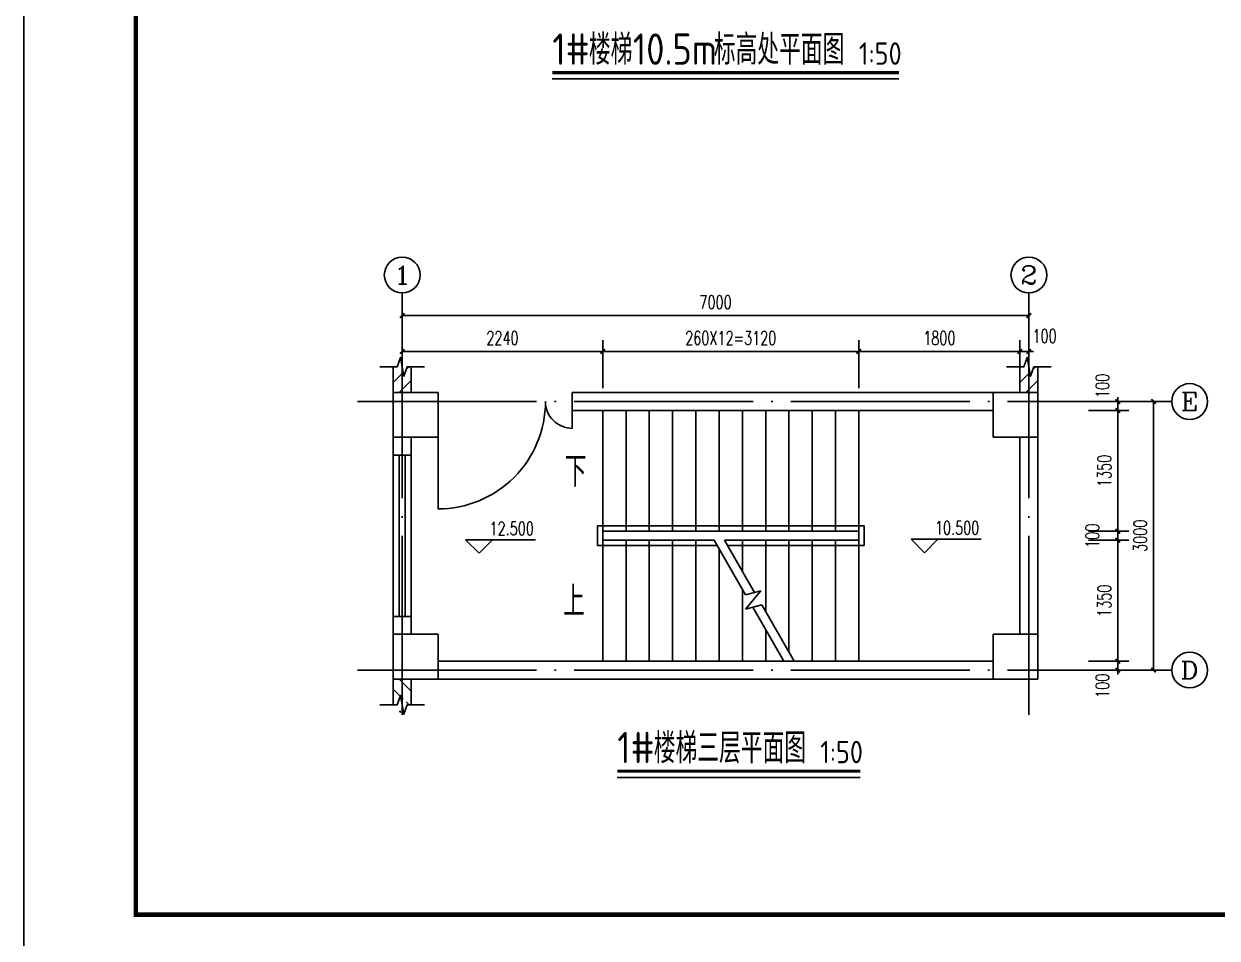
# Model space of a CAD drawing. Extents: x -4747 to 1060961, y -766984 to 396631.
# Drawn here: x 421921 to 435250, y -374627 to -364415 of the extents above; entities that cross this region are included whole.
import ezdxf
from ezdxf.enums import TextEntityAlignment as Align

# ---------------------------------------------------------------- set-up
doc = ezdxf.new("R2010")
doc.units = 0
doc.header["$LTSCALE"] = 1000
doc.header["$MEASUREMENT"] = 0
doc.linetypes.add('DOTE', pattern=[2.42, 2, -0.2, 0.02, -0.2])
doc.layers.get('0').update_dxf_attribs({"linetype": 'CONTINUOUS'})
doc.layers.get('DEFPOINTS').update_dxf_attribs({"linetype": 'CONTINUOUS'})
for name, color, linetype in [('AXIS', 3, 'CONTINUOUS'), ('AXIS_TEXT', 7, 'CONTINUOUS'), ('COLUMN', 9, 'CONTINUOUS'), ('DIM_ELEV', 3, 'CONTINUOUS'), ('DIM_SYMB', 3, 'CONTINUOUS'), ('DOTE', 1, 'DOTE'), ('PUB_DIM', 3, 'CONTINUOUS'), ('PUB_HATCH', 8, 'CONTINUOUS'), ('PUB_TEXT', 7, 'CONTINUOUS'), ('PUB_TITLE', 4, 'CONTINUOUS'), ('STAIR', 2, 'CONTINUOUS'), ('WALL', 6, 'CONTINUOUS'), ('WINDOW', 4, 'CONTINUOUS')]:
    doc.layers.add(name, color=color, linetype=linetype)
doc.styles.add('_TCH_AXIS', font='COMPLEX', dxfattribs={"bigfont": 'GBCBIG'})
doc.styles.add('_TCH_DIM', font='SIMPLEX', dxfattribs={"bigfont": 'GBCBIG'})
doc.styles.add('DIM_FONT', font='SIMPLEX', dxfattribs={"width": 0.7, "bigfont": 'GBCBIG'})
doc.styles.get("Standard").update_dxf_attribs({"font": 'gbenor.shx', "bigfont": 'gbcbig.shx'})
doc.dimstyles.new('DIMN50', dxfattribs={"dimscale": 0.5, "dimtxt": 300, "dimasz": 100, "dimexe": 250, "dimexo": 300, "dimgap": 150, "dimtad": 1, "dimdec": 0, "dimzin": 0, "dimtxsty": 'DIM_FONT', "dimblk": 'ARCHTICK', "dimcen": 0.09, "dimclrt": 7, "dimazin": 3, "dimtfac": 1, "dimtdec": 0, "dimtix": 1, "dimtmove": 0, "dimatfit": 3, "dimtolj": 1, "dimtzin": 0})

# ---------------------------------------------------------------- blocks, each defined once
blk = doc.blocks.new('_ARCHTICK')
at = {"color": 0, "linetype": 'BYBLOCK', "const_width": 0.4}
blk.add_lwpolyline([(-0.5, -0.5), (0.5, 0.5)], dxfattribs=at)
blk = doc.blocks.new('*D380')
at = {"layer": 'DEFPOINTS', "color": 0}
for p in [(433662, -368633), (434540, -368633), (433662, -371633)]:
    blk.add_point(p, dxfattribs=at)
at = {"layer": 'PUB_DIM', "color": 0}
for p, q in [((433812, -368633), (434665, -368633)), ((434540, -371633), (434540, -368633)), ((433812, -371633), (434665, -371633))]:
    blk.add_line(p, q, dxfattribs=at)
at = {"layer": 'PUB_DIM', "color": 0, "xscale": 50, "yscale": 50, "zscale": 50}
for p, rotation in [((434540, -368633), 90), ((434540, -371633), 270)]:
    blk.add_blockref('_ARCHTICK', p, dxfattribs=dict(at, rotation=rotation))
at = {"layer": 'PUB_DIM', "color": 7, "insert": (434390, -370133), "char_height": 150, "attachment_point": 5, "rotation": 90, "style": 'DIM_FONT'}
blk.add_mtext('\\A1;3000', dxfattribs=at)
blk = doc.blocks.new('*D381')
at = {"layer": 'DEFPOINTS', "color": 0}
for p in [(433662, -371533), (434140, -371533), (433662, -371633)]:
    blk.add_point(p, dxfattribs=at)
at = {"layer": 'PUB_DIM', "color": 0}
for p, q in [((433812, -371533), (434265, -371533)), ((434140, -371533), (434140, -371483)), ((434140, -371633), (434140, -371533)), ((433812, -371633), (434265, -371633)), ((434140, -371633), (434140, -371683))]:
    blk.add_line(p, q, dxfattribs=at)
at = {"layer": 'PUB_DIM', "color": 0, "xscale": 50, "yscale": 50, "zscale": 50}
for p, rotation in [((434140, -371533), 270), ((434140, -371633), 90)]:
    blk.add_blockref('_ARCHTICK', p, dxfattribs=dict(at, rotation=rotation))
at = {"layer": 'PUB_DIM', "color": 7, "insert": (433968, -371808), "char_height": 150, "attachment_point": 5, "rotation": 90, "style": 'DIM_FONT'}
blk.add_mtext('\\A1;100', dxfattribs=at)
blk = doc.blocks.new('*D382')
at = {"layer": 'DEFPOINTS', "color": 0}
for p in [(433662, -370183), (434140, -370183), (433662, -371533)]:
    blk.add_point(p, dxfattribs=at)
at = {"layer": 'PUB_DIM', "color": 0}
for p, q in [((433812, -370183), (434265, -370183)), ((434140, -371533), (434140, -370183)), ((433812, -371533), (434265, -371533))]:
    blk.add_line(p, q, dxfattribs=at)
at = {"layer": 'PUB_DIM', "color": 0, "xscale": 50, "yscale": 50, "zscale": 50}
for p, rotation in [((434140, -370183), 90), ((434140, -371533), 270)]:
    blk.add_blockref('_ARCHTICK', p, dxfattribs=dict(at, rotation=rotation))
at = {"layer": 'PUB_DIM', "color": 7, "insert": (433990, -370858), "char_height": 150, "attachment_point": 5, "rotation": 90, "style": 'DIM_FONT'}
blk.add_mtext('\\A1;1350', dxfattribs=at)
blk = doc.blocks.new('*D383')
at = {"layer": 'DEFPOINTS', "color": 0}
for p in [(433662, -370083), (434140, -370083), (433662, -370183)]:
    blk.add_point(p, dxfattribs=at)
at = {"layer": 'PUB_DIM', "color": 0}
for p, q in [((433812, -370083), (434265, -370083)), ((434140, -370083), (434140, -370033)), ((434140, -370183), (434140, -370083)), ((433812, -370183), (434265, -370183)), ((434140, -370183), (434140, -370233))]:
    blk.add_line(p, q, dxfattribs=at)
at = {"layer": 'PUB_DIM', "color": 0, "xscale": 50, "yscale": 50, "zscale": 50}
for p, rotation in [((434140, -370083), 270), ((434140, -370183), 90)]:
    blk.add_blockref('_ARCHTICK', p, dxfattribs=dict(at, rotation=rotation))
at = {"layer": 'PUB_DIM', "color": 7, "insert": (433856, -370133), "char_height": 150, "attachment_point": 5, "rotation": 90, "style": 'DIM_FONT'}
blk.add_mtext('\\A1;100', dxfattribs=at)
blk = doc.blocks.new('*D384')
at = {"layer": 'DEFPOINTS', "color": 0}
for p in [(433662, -368733), (434140, -368733), (433662, -370083)]:
    blk.add_point(p, dxfattribs=at)
at = {"layer": 'PUB_DIM', "color": 0}
for p, q in [((433812, -368733), (434265, -368733)), ((434140, -370083), (434140, -368733)), ((433812, -370083), (434265, -370083))]:
    blk.add_line(p, q, dxfattribs=at)
at = {"layer": 'PUB_DIM', "color": 0, "xscale": 50, "yscale": 50, "zscale": 50}
for p, rotation in [((434140, -368733), 90), ((434140, -370083), 270)]:
    blk.add_blockref('_ARCHTICK', p, dxfattribs=dict(at, rotation=rotation))
at = {"layer": 'PUB_DIM', "color": 7, "insert": (433990, -369408), "char_height": 150, "attachment_point": 5, "rotation": 90, "style": 'DIM_FONT'}
blk.add_mtext('\\A1;1350', dxfattribs=at)
blk = doc.blocks.new('*D385')
at = {"layer": 'DEFPOINTS', "color": 0}
for p in [(433662, -368633), (434140, -368633), (433662, -368733)]:
    blk.add_point(p, dxfattribs=at)
at = {"layer": 'PUB_DIM', "color": 0}
for p, q in [((433812, -368633), (434265, -368633)), ((434140, -368633), (434140, -368583)), ((434140, -368733), (434140, -368633)), ((433812, -368733), (434265, -368733)), ((434140, -368733), (434140, -368783))]:
    blk.add_line(p, q, dxfattribs=at)
at = {"layer": 'PUB_DIM', "color": 0, "xscale": 50, "yscale": 50, "zscale": 50}
for p, rotation in [((434140, -368633), 270), ((434140, -368733), 90)]:
    blk.add_blockref('_ARCHTICK', p, dxfattribs=dict(at, rotation=rotation))
at = {"layer": 'PUB_DIM', "color": 7, "insert": (433968, -368458), "char_height": 150, "attachment_point": 5, "rotation": 90, "style": 'DIM_FONT'}
blk.add_mtext('\\A1;100', dxfattribs=at)
blk = doc.blocks.new('*D386')
at = {"layer": 'DEFPOINTS', "color": 0}
for p in [(433147, -367674), (426147, -368233), (433147, -368233)]:
    blk.add_point(p, dxfattribs=at)
at = {"layer": 'PUB_DIM', "color": 0}
for p, q in [((426147, -368083), (426147, -367549)), ((433147, -368083), (433147, -367549)), ((426147, -367674), (433147, -367674))]:
    blk.add_line(p, q, dxfattribs=at)
at = {"layer": 'PUB_DIM', "color": 0, "xscale": 50, "yscale": 50, "zscale": 50, "rotation": 180}
blk.add_blockref('_ARCHTICK', (426147, -367674), dxfattribs=at)
at = {"layer": 'PUB_DIM', "color": 0, "xscale": 50, "yscale": 50, "zscale": 50}
blk.add_blockref('_ARCHTICK', (433147, -367674), dxfattribs=at)
at = {"layer": 'PUB_DIM', "color": 7, "insert": (429647, -367524), "char_height": 150, "attachment_point": 5, "style": 'DIM_FONT'}
blk.add_mtext('\\A1;7000', dxfattribs=at)
blk = doc.blocks.new('*D387')
at = {"layer": 'DEFPOINTS', "color": 0}
for p in [(428387, -368074), (426147, -368633), (428387, -368633)]:
    blk.add_point(p, dxfattribs=at)
at = {"layer": 'PUB_DIM', "color": 0}
for p, q in [((426147, -368483), (426147, -367949)), ((428387, -368483), (428387, -367949)), ((426147, -368074), (428387, -368074))]:
    blk.add_line(p, q, dxfattribs=at)
at = {"layer": 'PUB_DIM', "color": 0, "xscale": 50, "yscale": 50, "zscale": 50, "rotation": 180}
blk.add_blockref('_ARCHTICK', (426147, -368074), dxfattribs=at)
at = {"layer": 'PUB_DIM', "color": 0, "xscale": 50, "yscale": 50, "zscale": 50}
blk.add_blockref('_ARCHTICK', (428387, -368074), dxfattribs=at)
at = {"layer": 'PUB_DIM', "color": 7, "insert": (427267, -367924), "char_height": 150, "attachment_point": 5, "style": 'DIM_FONT'}
blk.add_mtext('\\A1;2240', dxfattribs=at)
blk = doc.blocks.new('*D388')
at = {"layer": 'DEFPOINTS', "color": 0}
for p in [(431247, -368074), (428387, -368633), (431247, -368633)]:
    blk.add_point(p, dxfattribs=at)
at = {"layer": 'PUB_DIM', "color": 0}
for p, q in [((428387, -368483), (428387, -367949)), ((431247, -368483), (431247, -367949)), ((428387, -368074), (431247, -368074))]:
    blk.add_line(p, q, dxfattribs=at)
at = {"layer": 'PUB_DIM', "color": 0, "xscale": 50, "yscale": 50, "zscale": 50, "rotation": 180}
blk.add_blockref('_ARCHTICK', (428387, -368074), dxfattribs=at)
at = {"layer": 'PUB_DIM', "color": 0, "xscale": 50, "yscale": 50, "zscale": 50}
blk.add_blockref('_ARCHTICK', (431247, -368074), dxfattribs=at)
at = {"layer": 'PUB_DIM', "color": 7, "insert": (429817, -367924), "char_height": 150, "attachment_point": 5, "style": 'DIM_FONT'}
blk.add_mtext('\\A1;260X12=3120', dxfattribs=at)
blk = doc.blocks.new('*D389')
at = {"layer": 'DEFPOINTS', "color": 0}
for p in [(433047, -368074), (431247, -368633), (433047, -368633)]:
    blk.add_point(p, dxfattribs=at)
at = {"layer": 'PUB_DIM', "color": 0}
for p, q in [((431247, -368483), (431247, -367949)), ((433047, -368483), (433047, -367949)), ((431247, -368074), (433047, -368074))]:
    blk.add_line(p, q, dxfattribs=at)
at = {"layer": 'PUB_DIM', "color": 0, "xscale": 50, "yscale": 50, "zscale": 50, "rotation": 180}
blk.add_blockref('_ARCHTICK', (431247, -368074), dxfattribs=at)
at = {"layer": 'PUB_DIM', "color": 0, "xscale": 50, "yscale": 50, "zscale": 50}
blk.add_blockref('_ARCHTICK', (433047, -368074), dxfattribs=at)
at = {"layer": 'PUB_DIM', "color": 7, "insert": (432147, -367924), "char_height": 150, "attachment_point": 5, "style": 'DIM_FONT'}
blk.add_mtext('\\A1;1800', dxfattribs=at)
blk = doc.blocks.new('*D390')
at = {"layer": 'DEFPOINTS', "color": 0}
for p in [(433147, -368074), (433047, -368633), (433147, -368633)]:
    blk.add_point(p, dxfattribs=at)
at = {"layer": 'PUB_DIM', "color": 0}
for p, q in [((433047, -368483), (433047, -367949)), ((433147, -368483), (433147, -367949)), ((433047, -368074), (432997, -368074)), ((433047, -368074), (433147, -368074)), ((433147, -368074), (433197, -368074))]:
    blk.add_line(p, q, dxfattribs=at)
at = {"layer": 'PUB_DIM', "color": 0, "xscale": 50, "yscale": 50, "zscale": 50}
blk.add_blockref('_ARCHTICK', (433047, -368074), dxfattribs=at)
at = {"layer": 'PUB_DIM', "color": 0, "xscale": 50, "yscale": 50, "zscale": 50, "rotation": 180}
blk.add_blockref('_ARCHTICK', (433147, -368074), dxfattribs=at)
at = {"layer": 'PUB_DIM', "color": 7, "insert": (433322, -367901), "char_height": 150, "attachment_point": 5, "style": 'DIM_FONT'}
blk.add_mtext('\\A1;100', dxfattribs=at)
blk = doc.blocks.new('$WINLIB2D$00000001')
at = {"color": 0}
for points in [[(-0.5, 0.5), (-0.5, -0.5)], [(-0.5, 0.5), (0.5, 0.5)], [(0.5, -0.5), (0.5, 0.5)], [(0.5, 0.1667), (-0.5, 0.1667)], [(0.5, -0.1667), (-0.5, -0.1667)], [(-0.5, -0.5), (0.5, -0.5)]]:
    blk.add_lwpolyline(points, dxfattribs=at)

msp = doc.modelspace()

# ---------------------------------------------------------------- linework, layer by layer
at = {"layer": 'AXIS'}
for p, q in [((426147.2, -368632.9, -2870.4), (426147.2, -367420, -2870.4)), ((433147.2, -368632.9, -2870.4), (433147.2, -367420, -2870.4)), ((433147.2, -368632.9, -2870.4), (434743.3, -368632.9, -2870.4)), ((433147.2, -371632.9, -2870.4), (434743.3, -371632.9, -2870.4))]:
    msp.add_line(p, q, dxfattribs=at)
for centre in [(426147.2, -367220), (433147.2, -367220), (434943.3, -368632.9), (434943.3, -371632.9)]:
    msp.add_circle(centre, 200, dxfattribs=at)
at = {"layer": 'COLUMN'}
for p, q in [((426547.2, -368532.9), (426047.2, -368532.9)), ((426047.2, -368532.9), (426047.2, -369032.9)), ((426547.2, -369032.9), (426547.2, -368532.9)), ((433247.2, -368532.9), (432747.2, -368532.9)), ((432747.2, -368532.9), (432747.2, -369032.9)), ((433247.2, -369032.9), (433247.2, -368532.9)), ((426047.2, -369032.9), (426547.2, -369032.9)), ((432747.2, -369032.9), (433247.2, -369032.9)), ((426547.2, -371232.9), (426047.2, -371232.9)), ((426047.2, -371232.9), (426047.2, -371732.9)), ((426547.2, -371732.9), (426547.2, -371232.9)), ((433247.2, -371232.9), (432747.2, -371232.9)), ((432747.2, -371232.9), (432747.2, -371732.9)), ((433247.2, -371732.9), (433247.2, -371232.9)), ((426047.2, -371732.9), (426547.2, -371732.9)), ((432747.2, -371732.9), (433247.2, -371732.9))]:
    msp.add_line(p, q, dxfattribs=at)
at = {"layer": 'DIM_ELEV'}
for p, q in [((427004.9, -370328.6), (426854.9, -370178.6)), ((426854.9, -370178.6), (427637.4, -370178.6)), ((427004.9, -370328.6), (427154.9, -370178.6)), ((431980.4, -370322.1), (431830.4, -370172.1)), ((431830.4, -370172.1), (432612.9, -370172.1)), ((431980.4, -370322.1), (432130.4, -370172.1))]:
    msp.add_line(p, q, dxfattribs=at)
at = {"layer": 'DIM_SYMB', "const_width": 35}
for points in [[(427823.7, -364960.6), (431694.9, -364960.6)], [(428548.7, -372761.9), (431262.5, -372761.9)]]:
    msp.add_lwpolyline(points, dxfattribs=at)
at = {"layer": 'DIM_SYMB'}
for points in [[(427823.7, -365030.6), (431694.9, -365030.6)], [(425897.2, -368244.9), (426091, -368244.9), (426129.2, -368139.9), (426166.2, -368349.9), (426203.5, -368244.9), (426397.2, -368244.9)], [(432897.2, -368244.9), (433091, -368244.9), (433129.2, -368139.9), (433166.2, -368349.9), (433203.5, -368244.9), (433397.2, -368244.9)], [(425897.2, -372021), (426091, -372021), (426129.2, -371916), (426166.2, -372126), (426203.5, -372021), (426397.2, -372021)], [(428548.7, -372831.9), (431262.5, -372831.9)]]:
    msp.add_lwpolyline(points, dxfattribs=at)
for points in [[(428257.2, -369407.9, 0, 0, 0), (432147.2, -369407.9, 0, 0, 0), (432147.2, -370857.9, 0, 0, 0), (430507.2, -370857.9, 80, 0, 0), (430207.2, -370857.9, 0, 0, 0)], [(428257.2, -370857.9, 0, 0, 0), (429647.2, -370857.9, 80, 0, 0), (429947.2, -370857.9, 0, 0, 0)]]:
    msp.add_lwpolyline(points, format="xyseb", dxfattribs=at)
at = {"layer": 'DOTE'}
for p, q in [((426147.2, -372132.9, -1435.2), (426147.2, -368132.9, -1435.2)), ((433147.2, -372132.9, -1435.2), (433147.2, -368132.9, -1435.2)), ((425647.2, -368632.9, -1435.2), (433647.2, -368632.9, -1435.2)), ((425647.2, -371632.9, -1435.2), (433647.2, -371632.9, -1435.2))]:
    msp.add_line(p, q, dxfattribs=at)
at = {"layer": 'PUB_HATCH'}
for p, q in [((426116, -368176.1, -1435.2), (426132.6, -368159.4, -1435.2)), ((426192.2, -368276.7, -1435.2), (426224, -368244.9, -1435.2)), ((433116, -368176.1, -1435.2), (433132.6, -368159.4, -1435.2)), ((433192.2, -368276.7, -1435.2), (433224, -368244.9, -1435.2)), ((426047.2, -368421.6, -1435.2), (426159.1, -368309.7, -1435.2)), ((426112.7, -368532.9, -1435.2), (426247.2, -368398.4, -1435.2)), ((433047.2, -368421.6, -1435.2), (433159.1, -368309.7, -1435.2)), ((433112.7, -368532.9, -1435.2), (433247.2, -368398.4, -1435.2)), ((426112.7, -371732.9, -1435.2), (426247.2, -371867.5, -1435.2)), ((426047.2, -371844.3, -1435.2), (426159.1, -371956.2, -1435.2)), ((426192.2, -371989.2, -1435.2), (426224, -372021, -1435.2)), ((426116, -372089.8, -1435.2), (426132.6, -372106.5, -1435.2))]:
    msp.add_line(p, q, dxfattribs=at)
at = {"layer": 'PUB_TITLE'}
msp.add_lwpolyline([(421920.8, -374864.3), (481370.8, -374864.3), (481370.8, -332814.3), (421920.8, -332814.3)], close=True, dxfattribs=at)
at = {"layer": 'PUB_TITLE', "const_width": 50}
msp.add_lwpolyline([(423170.8, -374364.3), (480870.8, -374364.3), (480870.8, -333314.3), (423170.8, -333314.3)], close=True, dxfattribs=at)
at = {"layer": 'STAIR'}
for p, q in [((428387.2, -370082.9, -2870.4), (428387.2, -368732.9, -2870.4)), ((428647.2, -370082.9, -2870.4), (428647.2, -368732.9, -2870.4)), ((428907.2, -370082.9, -2870.4), (428907.2, -368732.9, -2870.4)), ((429167.2, -370082.9, -2870.4), (429167.2, -368732.9, -2870.4)), ((429427.2, -370082.9, -2870.4), (429427.2, -368732.9, -2870.4)), ((429687.2, -370082.9, -2870.4), (429687.2, -368732.9, -2870.4)), ((429947.2, -370082.9, -2870.4), (429947.2, -368732.9, -2870.4)), ((430207.2, -370082.9, -2870.4), (430207.2, -368732.9, -2870.4)), ((430467.2, -370082.9, -2870.4), (430467.2, -368732.9, -2870.4)), ((430727.2, -370082.9, -2870.4), (430727.2, -368732.9, -2870.4)), ((430987.2, -370082.9, -2870.4), (430987.2, -368732.9, -2870.4)), ((431247.2, -370082.9, -2870.4), (431247.2, -368732.9, -2870.4)), ((432747.2, -368732.9), (431247.2, -368732.9)), ((431247.2, -368732.9), (431247.2, -371532.9)), ((433047.2, -371232.9), (433047.2, -369032.9)), ((428327.2, -370022.9, -2870.4), (428327.2, -370242.9, -2870.4)), ((431307.2, -370022.9, -2870.4), (428327.2, -370022.9, -2870.4)), ((431247.2, -370082.9, -2870.4), (428387.2, -370082.9, -2870.4)), ((428387.2, -370082.9, -2870.4), (428387.2, -370182.9, -2870.4)), ((431247.2, -370082.9, -2870.4), (428387.2, -370082.9, -2870.4)), ((428387.2, -370182.9, -2870.4), (428387.2, -370082.9, -2870.4)), ((431247.2, -370182.9, -2870.4), (431247.2, -370082.9, -2870.4)), ((431307.2, -370242.9, -2870.4), (431307.2, -370022.9, -2870.4)), ((428327.2, -370242.9, -2870.4), (429664.4, -370242.9, -2870.4)), ((428387.2, -370182.9, -2870.4), (429629.8, -370182.9, -2870.4)), ((428387.2, -370182.9, -2870.4), (429629.8, -370182.9, -2870.4)), ((428387.2, -370182.9, -2870.4), (428387.2, -371532.9, -2870.4)), ((428647.2, -370182.9, -2870.4), (428647.2, -371532.9, -2870.4)), ((428907.2, -370182.9, -2870.4), (428907.2, -371532.9, -2870.4)), ((429167.2, -370182.9, -2870.4), (429167.2, -371532.9, -2870.4)), ((429427.2, -370182.9, -2870.4), (429427.2, -371532.9, -2870.4)), ((429629.8, -370182.9, -2870.4), (429982.3, -370793.5, -2870.4)), ((429745.2, -370182.9, -2870.4), (431247.2, -370182.9, -2870.4)), ((429745.2, -370182.9, -2870.4), (430082.3, -370766.7, -2870.4)), ((429745.2, -370182.9, -2870.4), (431247.2, -370182.9, -2870.4)), ((429779.9, -370242.9, -2870.4), (431307.2, -370242.9, -2870.4)), ((429947.2, -370182.9, -2870.4), (429947.2, -370532.8, -2870.4)), ((430207.2, -370182.9, -2870.4), (430207.2, -370983.1, -2870.4)), ((430467.2, -370182.9, -2870.4), (430467.2, -371433.4, -2870.4)), ((430727.2, -370182.9, -2870.4), (430727.2, -371532.9, -2870.4)), ((430987.2, -370182.9, -2870.4), (430987.2, -371532.9, -2870.4)), ((431247.2, -370182.9, -2870.4), (431247.2, -371532.9, -2870.4)), ((429687.2, -370282.4, -2870.4), (429687.2, -371532.9, -2870.4)), ((429947.2, -370732.8, -2870.4), (429947.2, -371532.9, -2870.4)), ((430154.6, -370747.4, -2870.4), (429981.8, -370953.4, -2870.4)), ((429982.3, -370793.5, -2870.4), (430154.6, -370747.4, -2870.4)), ((429981.8, -370953.4, -2870.4), (430162.2, -370905.1, -2870.4)), ((430062.2, -370931.9, -2870.4), (430409.2, -371532.9, -2870.4)), ((430162.2, -370905.1, -2870.4), (430524.7, -371532.9, -2870.4)), ((430207.2, -371183.1, -2870.4), (430207.2, -371532.9, -2870.4)), ((431247.2, -371532.9), (432747.2, -371532.9))]:
    msp.add_line(p, q, dxfattribs=at)
at = {"layer": 'WALL'}
for p, q in [((426047.2, -368244.9, -1435.2), (426047.2, -368532.9, -1435.2)), ((426247.2, -368244.9, -1435.2), (426247.2, -368532.9, -1435.2)), ((433047.2, -368244.9, -1435.2), (433047.2, -368532.9, -1435.2)), ((433247.2, -368244.9, -1435.2), (433247.2, -368532.9, -1435.2)), ((432747.2, -368532.9), (428047.2, -368532.9)), ((428047.2, -368532.9), (428047.2, -368732.9)), ((428047.2, -368732.9), (432747.2, -368732.9)), ((426047.2, -369032.9), (426047.2, -369232.9)), ((426247.2, -369232.9), (426247.2, -369032.9)), ((433047.2, -369032.9), (433047.2, -371232.9)), ((433247.2, -369032.9), (433247.2, -371232.9)), ((426047.2, -369232.9), (426247.2, -369232.9)), ((426247.2, -371032.9), (426047.2, -371032.9)), ((426047.2, -371032.9), (426047.2, -371232.9)), ((426247.2, -371232.9), (426247.2, -371032.9)), ((432747.2, -371532.9), (426547.2, -371532.9)), ((426047.2, -372021, -1435.2), (426047.2, -371732.9, -1435.2)), ((426247.2, -372021, -1435.2), (426247.2, -371732.9, -1435.2)), ((432747.2, -371732.9), (426547.2, -371732.9))]:
    msp.add_line(p, q, dxfattribs=at)
at = {"layer": 'WINDOW', "extrusion": (0, 0, -1)}
msp.add_lwpolyline([(-428047.2, -368632.9), (-428047.2, -368932.9, 0.4142136), (-427747.2, -368632.9, 0.4142136), (-426547.2, -369832.9), (-426547.2, -368632.9)], format="xyb", dxfattribs=at)

# ---------------------------------------------------------------- block references
at = {"layer": 'WINDOW', "xscale": -1800, "yscale": -200, "zscale": -1800, "rotation": 90}
msp.add_blockref('$WINLIB2D$00000001', (426147.2, -370132.9), dxfattribs=at)

# ---------------------------------------------------------------- texts
at = {"layer": 'AXIS_TEXT', "style": '_TCH_AXIS'}
for s, height, width, p, p2 in [('1', 204, 2.211009, (426051.3, -367322), (426243.1, -367322)), ('2', 204, 1.395753, (433051.3, -367322), (433243.1, -367322)), ('E', 199.3, 1.306368, (434844.9, -368732.6), (435041.6, -368732.6)), ('D', 194.7, 1.288493, (434842.7, -371730.3), (435043.9, -371730.3))]:
    msp.add_text(s, height=height, dxfattribs=dict(at, width=width)).set_placement(p, p2, align=Align.FIT)
at = {"layer": 'PUB_TEXT'}
for s, height, p in [('1#', 350, (427823.7, -364872)), ('楼梯', 337.59, (428232.1, -364872)), ('10.5m', 350, (428723.5, -364872)), ('标高处平面图', 337.59, (429627.7, -364872)), ('1:50', 250, (431248.9, -364872)), ('1#', 350, (428548.7, -372673.3)), ('楼梯三层平面图', 337.59, (428957, -372673.3)), ('1:50', 250, (430816.5, -372673.3))]:
    msp.add_text(s, height=height, dxfattribs=at).set_placement(p)
at = {"layer": 'PUB_TEXT', "style": '_TCH_DIM'}
for s, p in [('下', (427962.3, -369582.9)), ('上', (427943.7, -371032.9))]:
    msp.add_text(s, height=337.6, dxfattribs=at).set_placement(p)
at = {"layer": 'PUB_TEXT', "style": '_TCH_DIM', "width": 0.705882}
for s, p in [('12.500', (427122.4, -370126.1)), ('10.500', (432097.9, -370119.6))]:
    msp.add_text(s, height=148.75, dxfattribs=at).set_placement(p)

# ---------------------------------------------------------------- dimensions: what is measured, and where the dimension line sits
at = {"layer": 'PUB_DIM'}
for p1, p2, distance, picture, middle in [((426147.2, -368232.9), (433147.2, -368232.9), 559.3, '*D386', (429647.2, -367523.6)), ((426147.2, -368632.9), (428387.2, -368632.9), 559.3, '*D387', (427267.2, -367923.6)), ((431247, -368632.9), (433047.2, -368632.9), 559.3, '*D389', (432147.1, -367923.6)), ((433662.1, -371632.9), (433662.1, -368632.9), -878.1, '*D380', (434390.2, -370132.9)), ((433662.1, -370082.9), (433662.1, -368732.9), -478.1, '*D384', (433990.2, -369407.9)), ((433662.1, -371532.9), (433662.1, -370182.9), -478.1, '*D382', (433990.2, -370857.9))]:
    dim = msp.add_aligned_dim(p1=p1, p2=p2, distance=distance, dimstyle='DIMN50', dxfattribs=at)
    dim.commit()
    dim.dimension.update_dxf_attribs({"geometry": picture, "text_midpoint": middle})
dim = msp.add_aligned_dim(p1=(428387.2, -368632.9), p2=(431247, -368632.9), distance=559.3, text='260X12=3120', dimstyle='DIMN50', dxfattribs=at)
dim.commit()
dim.dimension.update_dxf_attribs({"geometry": '*D388', "text_midpoint": (429817.1, -367923.6)})
for base, p1, p2, angle, picture, middle in [((433147.2, -368073.6), (433047.2, -368632.9), (433147.2, -368632.9), 0, '*D390', (433322.2, -367901.1)), ((434140.2, -368632.9), (433662.1, -368732.9), (433662.1, -368632.9), 90, '*D385', (433967.7, -368457.9)), ((434140.2, -370082.9), (433662.1, -370182.9), (433662.1, -370082.9), 90, '*D383', (433856.4, -370132.9)), ((434140.2, -371532.9), (433662.1, -371632.9), (433662.1, -371532.9), 90, '*D381', (433967.7, -371807.9))]:
    dim = msp.add_linear_dim(base=base, p1=p1, p2=p2, angle=angle, dimstyle='DIMN50', dxfattribs=at)
    dim.commit()
    dim.dimension.update_dxf_attribs({"geometry": picture, "text_midpoint": middle, "dimtype": 129})

doc.saveas('drawing.dxf')
